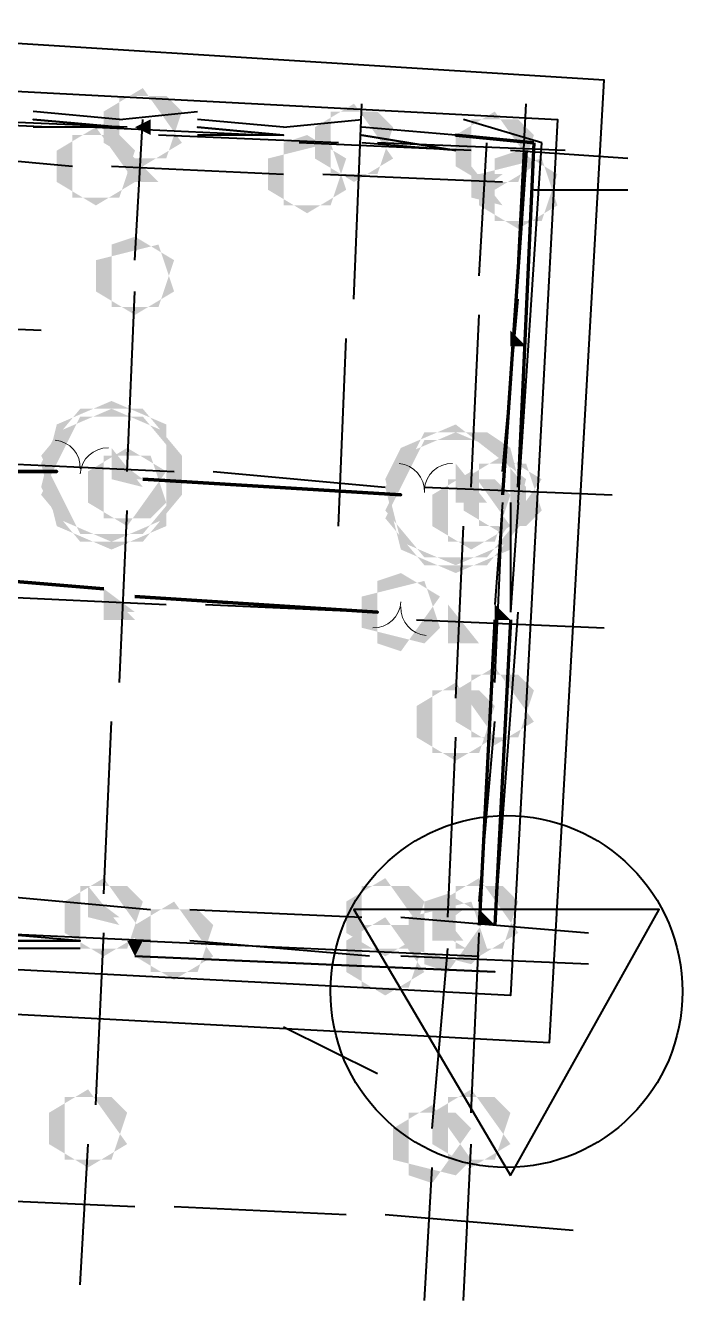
# Model space of a CAD drawing. Header units: metres. Extents: x 110 to 500, y 133 to 419.
# Drawn here: x 174.92 to 179.96, y 291.32 to 301.1 of the extents above; entities that cross this region are included whole.
import ezdxf

# ---------------------------------------------------------------- set-up
doc = ezdxf.new("R2010")
doc.units = ezdxf.units.M
for name, color, linetype in [('PDF_0', 7, 'Continuous'), ('PDF_COLU-HATCH', 7, 'Continuous'), ('PDF_COLU_GZ_HATCH', 7, 'Continuous'), ('PDF_DIM_LEAD', 7, 'Continuous'), ('PDF_DOTE', 7, 'Continuous'), ('PDF_GROUND', 7, 'Continuous'), ('PDF_PUB_HATCH', 7, 'Continuous'), ('PDF_WALL', 7, 'Continuous'), ('PDF_WINDOW', 7, 'Continuous'), ('PDF_勘探点', 7, 'Continuous')]:
    doc.layers.add(name, color=color, linetype=linetype)

msp = doc.modelspace()

# ---------------------------------------------------------------- hatches: boundary and pattern name
at = {"layer": 'PDF_COLU-HATCH'}
h = msp.add_hatch(color=7, dxfattribs=at)
h.paths.add_polyline_path([(175.7, 299.9), (175.94, 299.9), (175.94, 300.14), (175.7, 300.14)])
h.paths.add_polyline_path([(175.7, 300.14), (175.7, 300.14), (175.94, 300.14), (175.94, 299.9)])
h = msp.add_hatch(color=7, dxfattribs=at)
h.paths.add_polyline_path([(178.34, 299.78), (178.58, 299.72), (178.58, 300.02), (178.34, 300.02)])
h.paths.add_polyline_path([(178.34, 300.02), (178.34, 300.02), (178.58, 300.02), (178.58, 299.72)])
h = msp.add_hatch(color=7, dxfattribs=at)
h.paths.add_polyline_path([(175.58, 297.62), (175.82, 297.56), (175.82, 297.86), (175.58, 297.86)])
h.paths.add_polyline_path([(175.58, 297.86), (175.58, 297.86), (175.82, 297.86), (175.82, 297.56)])
h = msp.add_hatch(color=7, dxfattribs=at)
h.paths.add_polyline_path([(178.22, 297.44), (178.46, 297.44), (178.46, 297.74), (178.22, 297.74)])
h.paths.add_polyline_path([(178.22, 297.74), (178.22, 297.74), (178.46, 297.74), (178.46, 297.44)])
h = msp.add_hatch(color=7, dxfattribs=at)
h.paths.add_polyline_path([(175.52, 296.54), (175.76, 296.54), (175.76, 296.78), (175.52, 296.78)])
h.paths.add_polyline_path([(175.52, 296.78), (175.52, 296.78), (175.76, 296.78), (175.76, 296.54)])
h = msp.add_hatch(color=7, dxfattribs=at)
h.paths.add_polyline_path([(178.16, 296.36), (178.4, 296.36), (178.4, 296.66), (178.16, 296.66)])
h.paths.add_polyline_path([(178.16, 296.66), (178.16, 296.66), (178.4, 296.66), (178.4, 296.36)])
h = msp.add_hatch(color=7, dxfattribs=at)
h.paths.add_polyline_path([(175.4, 294.26), (175.64, 294.2), (175.64, 294.5), (175.4, 294.5)])
h.paths.add_polyline_path([(175.4, 294.5), (175.4, 294.5), (175.64, 294.5), (175.64, 294.2)])
h = msp.add_hatch(color=7, dxfattribs=at)
h.paths.add_polyline_path([(178.04, 294.08), (178.28, 294.08), (178.28, 294.38), (178.04, 294.38)])
h.paths.add_polyline_path([(178.04, 294.38), (178.04, 294.38), (178.28, 294.38), (178.28, 294.08)])
at = {"layer": 'PDF_COLU_GZ_HATCH'}
for points in [[(175.88, 300.26), (175.88, 300.38), (175.76, 300.32)], [(178.52, 296.54), (178.64, 296.54), (178.52, 296.66)], [(175.76, 293.96), (175.82, 294.08), (175.7, 294.08)]]:
    msp.add_hatch(color=7, dxfattribs=at).paths.add_polyline_path(points)
h = msp.add_hatch(color=7, dxfattribs=at)
h.paths.add_polyline_path([(178.64, 298.64), (178.76, 298.64), (178.76, 298.76), (178.64, 298.76)])
h.paths.add_polyline_path([(178.64, 298.76), (178.64, 298.76), (178.76, 298.76), (178.76, 298.64)])
h = msp.add_hatch(color=7, dxfattribs=at)
h.paths.add_polyline_path([(178.4, 294.2), (178.52, 294.2), (178.52, 294.32), (178.4, 294.32)])
h.paths.add_polyline_path([(178.4, 294.32), (178.4, 294.32), (178.52, 294.32), (178.52, 294.2)])
at = {"layer": 'PDF_DOTE'}
h = msp.add_hatch(color=7, dxfattribs=at)
h.paths.add_polyline_path([(175.52, 300.2), (175.82, 300.02), (176.12, 300.2), (175.82, 300.62), (175.52, 300.44)])
h.paths.add_polyline_path([(175.64, 300.56), (176, 300.56), (176.12, 300.44), (176, 300.08), (175.64, 300.08)])
h = msp.add_hatch(color=7, dxfattribs=at)
h.paths.add_polyline_path([(177.14, 300.08), (177.44, 299.9), (177.74, 300.08), (177.44, 300.5), (177.14, 300.32)])
h.paths.add_polyline_path([(177.26, 300.44), (177.62, 300.44), (177.74, 300.32), (177.62, 299.96), (177.26, 299.96)])
h = msp.add_hatch(color=7, dxfattribs=at)
h.paths.add_polyline_path([(178.22, 300.02), (178.52, 299.84), (178.82, 300.02), (178.52, 300.44), (178.22, 300.26)])
h.paths.add_polyline_path([(178.34, 300.38), (178.7, 300.38), (178.82, 300.26), (178.7, 299.9), (178.34, 299.9)])
h = msp.add_hatch(color=7, dxfattribs=at)
h.paths.add_polyline_path([(175.16, 299.9), (175.46, 299.72), (175.76, 299.9), (175.46, 300.32), (175.16, 300.14)])
h.paths.add_polyline_path([(175.28, 300.26), (175.64, 300.26), (175.76, 300.14), (175.64, 299.78), (175.28, 299.78)])
h = msp.add_hatch(color=7, dxfattribs=at)
h.paths.add_polyline_path([(176.78, 299.84), (177.08, 299.66), (177.38, 299.84), (177.26, 300.2), (176.78, 300.08)])
h.paths.add_polyline_path([(176.9, 300.2), (177.08, 300.26), (177.38, 300.08), (177.26, 299.72), (176.9, 299.72)])
h = msp.add_hatch(color=7, dxfattribs=at)
h.paths.add_polyline_path([(178.4, 299.72), (178.7, 299.54), (179, 299.72), (178.88, 300.08), (178.4, 299.96)])
h.paths.add_polyline_path([(178.52, 300.08), (178.7, 300.14), (179, 299.96), (178.88, 299.6), (178.52, 299.6)])
h = msp.add_hatch(color=7, dxfattribs=at)
h.paths.add_polyline_path([(175.46, 299.06), (175.76, 298.88), (176.06, 299.06), (175.94, 299.42), (175.46, 299.3)])
h.paths.add_polyline_path([(175.58, 299.42), (175.76, 299.48), (176.06, 299.3), (175.94, 298.94), (175.58, 298.94)])
h = msp.add_hatch(color=7, dxfattribs=at)
h.paths.add_polyline_path([(175.4, 297.44), (175.7, 297.26), (176, 297.68), (175.7, 297.86), (175.4, 297.68)])
h.paths.add_polyline_path([(175.52, 297.8), (175.88, 297.8), (176, 297.44), (175.88, 297.32), (175.52, 297.32)])
h = msp.add_hatch(color=7, dxfattribs=at)
h.paths.add_polyline_path([(178.28, 297.38), (178.58, 297.2), (178.88, 297.62), (178.58, 297.8), (178.28, 297.62)])
h.paths.add_polyline_path([(178.4, 297.74), (178.76, 297.74), (178.88, 297.38), (178.76, 297.26), (178.4, 297.26)])
h = msp.add_hatch(color=7, dxfattribs=at)
h.paths.add_polyline_path([(178.04, 297.26), (178.34, 297.08), (178.64, 297.26), (178.34, 297.68), (178.04, 297.5)])
h.paths.add_polyline_path([(178.16, 297.62), (178.52, 297.62), (178.64, 297.5), (178.52, 297.14), (178.16, 297.14)])
h = msp.add_hatch(color=7, dxfattribs=at)
h.paths.add_polyline_path([(177.5, 296.48), (177.98, 296.36), (178.1, 296.48), (177.98, 296.84), (177.5, 296.72)])
h.paths.add_polyline_path([(177.62, 296.84), (177.8, 296.9), (178.1, 296.72), (177.8, 296.3), (177.62, 296.36)])
h = msp.add_hatch(color=7, dxfattribs=at)
h.paths.add_polyline_path([(178.22, 295.76), (178.52, 295.58), (178.82, 295.76), (178.52, 296.18), (178.22, 296)])
h.paths.add_polyline_path([(178.34, 296.12), (178.7, 296.12), (178.82, 296), (178.7, 295.64), (178.34, 295.64)])
h = msp.add_hatch(color=7, dxfattribs=at)
h.paths.add_polyline_path([(177.92, 295.64), (178.22, 295.46), (178.52, 295.64), (178.22, 296.06), (177.92, 295.88)])
h.paths.add_polyline_path([(178.04, 296), (178.4, 296), (178.52, 295.88), (178.4, 295.52), (178.04, 295.52)])
h = msp.add_hatch(color=7, dxfattribs=at)
h.paths.add_polyline_path([(175.22, 294.14), (175.52, 293.96), (175.82, 294.14), (175.52, 294.56), (175.22, 294.38)])
h.paths.add_polyline_path([(175.34, 294.5), (175.7, 294.5), (175.82, 294.38), (175.7, 294.02), (175.34, 294.02)])
h = msp.add_hatch(color=7, dxfattribs=at)
h.paths.add_polyline_path([(177.38, 294.14), (177.68, 293.96), (177.98, 294.14), (177.68, 294.56), (177.38, 294.38)])
h.paths.add_polyline_path([(177.5, 294.5), (177.86, 294.5), (177.98, 294.38), (177.86, 294.02), (177.5, 294.02)])
h = msp.add_hatch(color=7, dxfattribs=at)
h.paths.add_polyline_path([(178.1, 294.14), (178.4, 293.96), (178.7, 294.14), (178.4, 294.56), (178.1, 294.38)])
h.paths.add_polyline_path([(178.22, 294.5), (178.58, 294.5), (178.7, 294.38), (178.58, 294.02), (178.22, 294.02)])
h = msp.add_hatch(color=7, dxfattribs=at)
h.paths.add_polyline_path([(175.76, 293.96), (176.06, 293.78), (176.36, 293.96), (176.06, 294.38), (175.76, 294.2)])
h.paths.add_polyline_path([(175.88, 294.32), (176.24, 294.32), (176.36, 294.2), (176.24, 293.84), (175.88, 293.84)])
h = msp.add_hatch(color=7, dxfattribs=at)
h.paths.add_polyline_path([(177.86, 294.02), (178.34, 293.9), (178.46, 294.02), (178.34, 294.38), (177.86, 294.26)])
h.paths.add_polyline_path([(177.98, 294.38), (178.16, 294.44), (178.46, 294.26), (178.16, 293.84), (177.98, 293.9)])
h = msp.add_hatch(color=7, dxfattribs=at)
h.paths.add_polyline_path([(177.38, 293.84), (177.68, 293.66), (177.98, 293.84), (177.68, 294.26), (177.38, 294.08)])
h.paths.add_polyline_path([(177.5, 294.2), (177.86, 294.2), (177.98, 294.08), (177.86, 293.72), (177.5, 293.72)])
h = msp.add_hatch(color=7, dxfattribs=at)
h.paths.add_polyline_path([(175.1, 292.52), (175.4, 292.34), (175.7, 292.52), (175.4, 292.94), (175.1, 292.76)])
h.paths.add_polyline_path([(175.22, 292.88), (175.58, 292.88), (175.7, 292.76), (175.58, 292.4), (175.22, 292.4)])
h = msp.add_hatch(color=7, dxfattribs=at)
h.paths.add_polyline_path([(178.04, 292.52), (178.34, 292.34), (178.64, 292.52), (178.34, 292.94), (178.04, 292.76)])
h.paths.add_polyline_path([(178.16, 292.88), (178.52, 292.88), (178.64, 292.76), (178.52, 292.4), (178.16, 292.4)])
h = msp.add_hatch(color=7, dxfattribs=at)
h.paths.add_polyline_path([(177.74, 292.4), (178.22, 292.28), (178.34, 292.4), (178.04, 292.82), (177.74, 292.64)])
h.paths.add_polyline_path([(177.86, 292.76), (178.22, 292.76), (178.34, 292.64), (178.04, 292.22), (177.86, 292.28)])
at = {"layer": 'PDF_PUB_HATCH'}
h = msp.add_hatch(color=7, dxfattribs=at)
h.paths.add_polyline_path([(175.7, 299.9), (175.94, 299.9), (175.94, 300.14), (175.7, 300.14)])
h.paths.add_polyline_path([(175.7, 300.14), (175.7, 300.14), (175.94, 300.14), (175.94, 299.9)])
h = msp.add_hatch(color=7, dxfattribs=at)
h.paths.add_polyline_path([(178.34, 299.78), (178.58, 299.96), (178.58, 299.96), (178.34, 299.96)])
h.paths.add_polyline_path([(178.34, 299.96), (178.34, 299.96), (178.52, 299.78), (178.52, 299.78)])
h = msp.add_hatch(color=7, dxfattribs=at)
h.paths.add_polyline_path([(175.58, 297.62), (175.82, 297.62), (175.82, 297.8), (175.58, 297.8)])
h.paths.add_polyline_path([(175.58, 297.8), (175.58, 297.8), (175.82, 297.8), (175.82, 297.62)])
h = msp.add_hatch(color=7, dxfattribs=at)
h.paths.add_polyline_path([(178.22, 297.44), (178.4, 297.44), (178.46, 297.68), (178.22, 297.68)])
h.paths.add_polyline_path([(178.22, 297.68), (178.22, 297.68), (178.46, 297.68), (178.4, 297.44)])
h = msp.add_hatch(color=7, dxfattribs=at)
h.paths.add_polyline_path([(175.52, 296.6), (175.76, 296.6), (175.76, 296.78), (175.52, 296.78)])
h.paths.add_polyline_path([(175.52, 296.78), (175.52, 296.78), (175.76, 296.78), (175.76, 296.6)])
h = msp.add_hatch(color=7, dxfattribs=at)
h.paths.add_polyline_path([(178.16, 296.42), (178.34, 296.42), (178.4, 296.66), (178.16, 296.66)])
h.paths.add_polyline_path([(178.16, 296.66), (178.16, 296.66), (178.4, 296.66), (178.34, 296.42)])
h = msp.add_hatch(color=7, dxfattribs=at)
h.paths.add_polyline_path([(175.4, 294.26), (175.64, 294.26), (175.64, 294.44), (175.4, 294.44)])
h.paths.add_polyline_path([(175.4, 294.44), (175.4, 294.44), (175.64, 294.44), (175.64, 294.26)])
h = msp.add_hatch(color=7, dxfattribs=at)
h.paths.add_polyline_path([(178.04, 294.14), (178.28, 294.32), (178.28, 294.32), (178.04, 294.32)])
h.paths.add_polyline_path([(178.04, 294.32), (178.04, 294.32), (178.22, 294.14), (178.22, 294.14)])
at = {"layer": 'PDF_WALL'}
h = msp.add_hatch(color=7, dxfattribs=at)
h.paths.add_polyline_path([(175.04, 297.56), (175.16, 297.32), (175.58, 297.14), (176, 297.32), (176, 298.04), (175.58, 298.22), (175.16, 298.04)])
h.paths.add_polyline_path([(175.04, 297.8), (175.34, 298.16), (175.82, 298.16), (176.12, 297.8), (176.12, 297.56), (175.82, 297.2), (175.34, 297.2)])
h = msp.add_hatch(color=7, dxfattribs=at)
h.paths.add_polyline_path([(175.16, 297.26), (175.58, 297.08), (176, 297.26), (176, 297.98), (175.58, 298.16), (175.16, 297.98), (175.04, 297.74)])
h.paths.add_polyline_path([(175.34, 298.1), (175.82, 298.1), (176.12, 297.74), (176.12, 297.5), (175.82, 297.14), (175.34, 297.14), (175.04, 297.5)])
h = msp.add_hatch(color=7, dxfattribs=at)
h.paths.add_polyline_path([(177.8, 297.14), (178.22, 296.96), (178.64, 297.14), (178.76, 297.62), (178.22, 298.04), (177.8, 297.86), (177.68, 297.62)])
h.paths.add_polyline_path([(177.98, 297.98), (178.46, 297.98), (178.64, 297.86), (178.76, 297.38), (178.46, 297.02), (177.98, 297.02), (177.68, 297.38)])
h = msp.add_hatch(color=7, dxfattribs=at)
h.paths.add_polyline_path([(177.8, 297.08), (178.22, 296.9), (178.64, 297.08), (178.64, 297.8), (178.22, 297.98), (177.8, 297.8), (177.68, 297.56)])
h.paths.add_polyline_path([(177.98, 297.92), (178.46, 297.92), (178.76, 297.56), (178.76, 297.32), (178.46, 296.96), (177.98, 296.96), (177.68, 297.32)])

# ---------------------------------------------------------------- linework, layer by layer
at = {"layer": 'PDF_0', "color": 7, "lineweight": 40}
for points in [[(172.1, 300.74), (179, 300.38), (178.64, 293.66), (165.98, 294.32)], [(175.64, 300.38), (176.24, 300.44)], [(176.9, 300.32), (177.5, 300.38)], [(178.88, 300.2), (178.28, 300.38)], [(178.7, 297.44), (178.88, 300.2)], [(178.52, 294.2), (178.7, 296.6)]]:
    msp.add_lwpolyline(points, dxfattribs=at)
at = {"layer": 'PDF_0', "color": 4, "lineweight": 40}
msp.add_lwpolyline([(175.82, 294.08), (178.4, 293.96)], dxfattribs=at)
msp.add_lwpolyline([(175.76, 293.96), (178.52, 293.84)], close=True, dxfattribs=at)
at = {"layer": 'PDF_DIM_LEAD', "color": 3, "lineweight": 40}
msp.add_lwpolyline([(176.9, 293.42), (177.62, 293.06)], dxfattribs=at)
at = {"layer": 'PDF_DOTE', "color": 1, "lineweight": 40}
for points in [[(177.44, 299), (177.5, 300.5)], [(178.7, 299.3), (178.76, 300.5)], [(175.1, 300.32), (173.78, 300.38)], [(175.7, 300.32), (174.32, 300.38)], [(175.76, 299.3), (175.82, 300.38)], [(176.72, 300.26), (175.4, 300.32)], [(177.32, 300.2), (175.94, 300.26)], [(178.34, 300.14), (177.02, 300.2)], [(179.06, 300.14), (177.62, 300.2)], [(178.4, 299.18), (178.46, 300.2)], [(173.96, 300.14), (175.28, 300.02)], [(179.54, 300.08), (178.64, 300.14)], [(175.58, 300.02), (176.9, 299.96)], [(177.2, 299.96), (178.58, 299.9)], [(178.82, 299.84), (179.54, 299.84)], [(175.7, 297.68), (175.76, 299.06)], [(178.58, 297.68), (178.7, 299)], [(178.34, 297.56), (178.4, 298.88)], [(175.04, 298.76), (173.66, 298.82)], [(177.32, 297.26), (177.38, 298.7)], [(174.74, 297.74), (176.06, 297.68)], [(176.36, 297.68), (177.68, 297.56)], [(177.98, 297.56), (179.42, 297.5)], [(175.64, 296.06), (175.7, 297.38)], [(178.52, 296.06), (178.58, 297.38)], [(178.22, 295.94), (178.28, 297.26)], [(174.68, 296.72), (176, 296.66)], [(176.3, 296.66), (177.62, 296.6)], [(177.92, 296.54), (179.36, 296.48)], [(175.52, 294.44), (175.58, 295.76)], [(178.4, 294.38), (178.52, 295.76)], [(178.16, 294.26), (178.22, 295.64)], [(174.56, 294.44), (175.88, 294.32)], [(176.18, 294.32), (177.5, 294.26)], [(177.8, 294.26), (179.24, 294.14)], [(175.88, 294.08), (174.56, 294.14)], [(175.46, 292.82), (175.52, 294.14)], [(178.34, 292.76), (178.4, 294.14)], [(177.56, 293.96), (176.18, 294.08)], [(178.04, 292.64), (178.16, 294.02)], [(179.24, 293.9), (177.8, 293.96)], [(175.34, 291.44), (175.4, 292.52)], [(178.28, 291.32), (178.34, 292.52)], [(177.98, 291.32), (178.04, 292.34)], [(174.44, 292.1), (175.76, 292.04)], [(176.06, 292.04), (177.38, 291.98)], [(177.68, 291.98), (179.12, 291.86)]]:
    msp.add_lwpolyline(points, dxfattribs=at)
at = {"layer": 'PDF_GROUND', "color": 2, "lineweight": 40}
msp.add_lwpolyline([(166.46, 293.96), (178.94, 293.3), (179.36, 300.68), (172.64, 301.1)], dxfattribs=at)
at = {"layer": 'PDF_WALL', "color": 5, "lineweight": 70}
for points in [[(178.82, 300.2), (178.22, 300.26)], [(174.02, 297.68), (175.16, 297.68)], [(175.82, 297.62), (177.8, 297.5)], [(175.52, 296.78), (174.08, 296.9)], [(175.76, 296.72), (177.62, 296.6)]]:
    msp.add_lwpolyline(points, close=True, dxfattribs=at)
for points in [[(178.82, 300.2), (178.7, 297.56)], [(178.76, 300.14), (178.58, 297.5)], [(178.52, 296.54), (178.4, 294.2)], [(178.64, 296.54), (178.52, 294.2)]]:
    msp.add_lwpolyline(points, dxfattribs=at)
at = {"layer": 'PDF_WINDOW', "color": 2, "lineweight": 40}
for points in [[(175.64, 300.38), (174.98, 300.44)], [(175.64, 300.32), (174.98, 300.38), (175.64, 300.32), (174.98, 300.32)], [(176.9, 300.32), (176.24, 300.38)], [(176.9, 300.26), (176.24, 300.32), (176.9, 300.26), (176.24, 300.26)], [(178.22, 300.26), (177.5, 300.32)], [(178.22, 300.14), (177.5, 300.2)], [(178.58, 297.44), (178.52, 296.66)], [(178.64, 297.44), (178.64, 296.6)], [(178.7, 297.44), (178.64, 296.6)], [(175.34, 294.08), (174.62, 294.08), (175.34, 294.08), (174.62, 294.14)], [(175.34, 294.02), (174.62, 294.02)]]:
    msp.add_lwpolyline(points, dxfattribs=at)
msp.add_lwpolyline([(178.22, 300.14), (177.5, 300.26)], close=True, dxfattribs=at)
at = {"layer": 'PDF_WINDOW', "color": 2, "lineweight": 20}
for centre, start, end in [((175.13, 297.71), -3.07592, 85.44553), ((175.55, 297.65), 88.39203, 176.9128), ((177.77, 297.53), -3.07592, 85.44553), ((178.19, 297.53), 88.39203, 176.9128), ((177.59, 296.69), -91.60797, -3.0872), ((178.01, 296.63), 176.92408, -94.55447)]:
    msp.add_arc(centre, 0.21, start, end, dxfattribs=at)
at = {"layer": 'PDF_勘探点', "color": 5, "lineweight": 40}
msp.add_lwpolyline([(178.64, 292.28), (179.78, 294.32), (177.44, 294.32)], close=True, dxfattribs=at)
msp.add_circle((178.6098, 293.69), 1.3502, dxfattribs=at)

doc.saveas('drawing.dxf')
